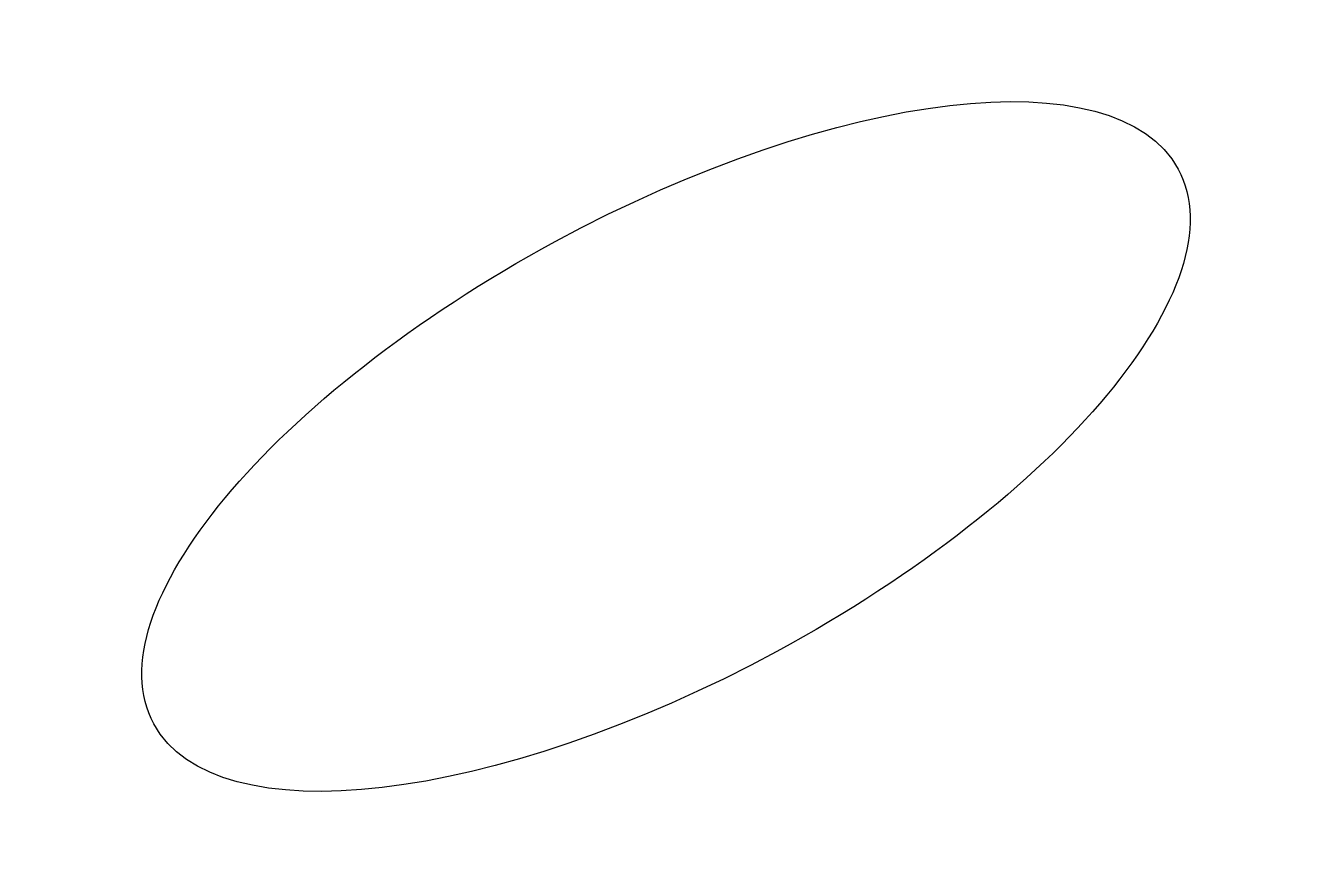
# Model space of a CAD drawing. Header units: metres. Extents: x 4.98 to 11.93, y 9.62 to 14.19.
import ezdxf

# ---------------------------------------------------------------- set-up
doc = ezdxf.new("R2010")
doc.units = ezdxf.units.M

# ---------------------------------------------------------------- blocks, each defined once
blk = doc.blocks.new('LEAF', base_point=(0.4, -0.2, 0.1))
blk.add_ellipse((1, 1, 1), major_axis=(3, 1), ratio=0.4)
blk = doc.blocks.new('MID')
blk.add_blockref('LEAF', (3, 4, 1))
blk = doc.blocks.new('TOP')
blk.add_blockref('MID', (1, 1, 1))

msp = doc.modelspace()

# ---------------------------------------------------------------- block references
at = {"rotation": 10}
msp.add_blockref('TOP', (5, 5, 5), dxfattribs=at)

doc.saveas('drawing.dxf')
